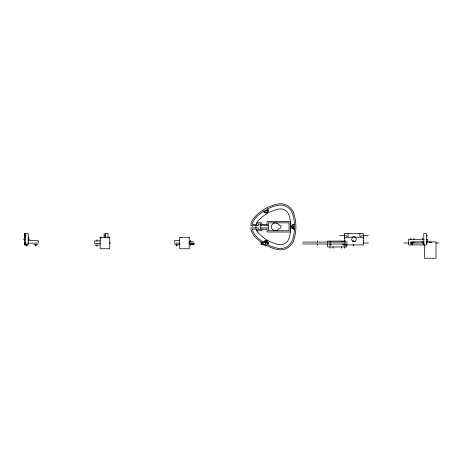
<?xml version="1.0" encoding="UTF-8"?>
<svg xmlns="http://www.w3.org/2000/svg" width="462" height="462" viewBox="0 0 462 462"><rect width="100%" height="100%" fill="white"/><g stroke="black" fill="none" stroke-linecap="round" stroke-linejoin="round"><path stroke-width="0.69" d="M38.173 242.14L38.173 241.614M252.304 226.784L252.316 226.207M266.129 212.843L265.875 212.861A2.581 1.796 -30.6 0 1 265.407 212.809L264.351 212.277A4.556 3.217 -32.9 0 1 263.86 211.654L264.12 210.88A1.784 1.784 0 0 0 266.77 212.11A1.784 1.784 0 0 0 267.03 209.199A42.348 42.348 0 0 1 277.737 205.301A12.763 12.763 0 0 1 292.608 213.889A42.348 42.348 0 0 1 294.583 225.104A1.784 1.784 0 0 0 292.192 226.784A1.784 1.784 0 0 0 294.583 228.471A42.348 42.348 0 0 1 292.608 239.686A12.763 12.763 0 0 1 277.737 248.273A42.348 42.348 0 0 1 267.03 244.375A1.784 1.784 0 0 0 266.77 241.464A1.784 1.784 0 0 0 264.12 242.694A42.348 42.348 0 0 1 255.394 235.372A12.763 12.763 0 0 1 252.31 229.21L256.993 229.21L256.993 230.775L261.844 230.775L261.844 228.782M294.583 228.471L294.046 229.083A4.556 3.222 -86.8 0 1 293.26 228.967L292.273 228.32A2.581 1.802 -89.1 0 1 291.99 227.945L291.874 227.708A1.784 1.23 -89.9 0 1 291.695 227.061L291.701 226.513A1.784 1.23 89.9 0 1 291.874 225.86L291.996 225.635A2.581 1.802 89.1 0 1 292.267 225.248L293.26 224.607A4.556 3.222 86.8 0 1 294.046 224.492L294.583 225.104M255.902 228.009L255.971 225.641M260.568 224.076L260.568 229.498L258.27 229.498L258.27 227.933L250.849 227.933A14.039 14.039 0 0 0 254.452 236.232A43.624 43.624 0 0 0 277.466 249.52A14.039 14.039 0 0 0 293.82 240.073A43.624 43.624 0 0 0 293.82 213.502A14.039 14.039 0 0 0 277.466 204.054A43.624 43.624 0 0 0 254.452 217.342A14.039 14.039 0 0 0 250.849 225.641L258.27 225.641L258.27 224.076L260.666 223.978M264.12 242.694L263.86 241.921A4.556 3.217 32.9 0 1 264.351 241.297L265.402 240.766A2.581 1.796 30.6 0 1 265.875 240.719L266.129 240.725A1.784 1.224 30 0 1 266.782 240.898L267.255 241.17A1.784 1.23 29.9 0 1 267.729 241.649L267.873 241.869A2.581 1.802 29.1 0 1 268.07 242.296L268.127 243.48A4.556 3.217 27.1 0 1 267.839 244.213L267.03 244.375M354.198 241.464L355.555 241.32M261.844 224.365L267.013 224.365M260.568 225.641L268.289 225.641M260.568 227.933L268.289 227.933M261.844 229.21L267.013 229.21L267.013 232.022L290.309 232.022L290.309 221.552L267.013 221.552L267.013 225.04M105.428 237.809L105.428 233.437L107.981 233.437L107.981 237.809M24.376 235.354L26.236 235.354M104.152 235.354L105.613 235.354M339.593 235.354L344.617 235.354M363.288 235.354L368.312 235.354M426.362 235.354L427.604 235.354M344.381 235.863L346.933 235.863L346.933 236.377L347.892 236.377L348.209 235.863L347.892 233.437M100.167 238.225L100.803 238.225M23.1 239.183L25.017 239.183M28.58 239.183L29.799 239.183M424.185 239.31L408.587 239.31L408.587 244.924L426.328 244.924L426.328 233.437L423.775 233.437L423.775 244.924M426.143 239.31L427.731 239.31L427.731 242.296M24.249 240.558L24.734 240.558M28.009 240.558L38.173 240.558M174.474 240.558L179.932 240.558M100.45 240.904L94.693 240.904L94.687 243.457L100.45 243.457M344.756 241.089L327.656 241.089L327.656 242.394M189.172 241.482L193.174 241.482M340.962 241.482L343.433 241.482M343.52 241.482L344.433 241.482M353.164 241.482L354.602 241.482M423.902 241.863L412.416 241.863L412.416 244.924M426.137 241.863L436.03 241.863L436.03 258.264L424.538 258.264L424.538 244.716M330.913 241.984L329.955 241.984L329.955 242.325M302.523 242.053L347.568 242.053M265.407 242.562L266.337 242.562M24.376 243.012L26.236 243.012M109.575 243.012L110.949 243.012M189.097 243.012L190.471 243.012M363.288 243.012L368.312 243.012M403.8 243.012L408.824 243.012M410.262 243.012L424.226 243.012M426.362 243.012L427.604 243.012M436.03 243.012L438.9 243.012M24.249 243.11L26.115 243.11M28.009 243.11L38.173 243.11M174.474 243.11L179.932 243.11M189.149 243.139L190.252 243.139M190.714 243.139L194.046 243.139L194.046 244.542L189.137 244.542M302.523 243.971L347.568 243.971M179.042 244.542L179.966 244.542M264.056 244.542L261.186 244.542L261.186 242.094M342.319 244.542L344.438 244.542M25.271 244.773L27.812 244.773M33.582 244.773L38.173 244.773M174.474 244.773L179.065 244.773M94.693 245.12L99.284 245.12M263.583 245.12L266.834 245.12M363.525 235.863L360.972 235.863L360.972 236.377L360.014 236.377L359.696 235.863L360.014 233.437M352.35 241.32L353.707 241.464M267.238 209.222L267.833 209.361A4.556 3.217 -27.1 0 1 268.127 210.095L268.064 211.273A2.581 1.802 -29.1 0 1 267.873 211.706L267.729 211.925A1.784 1.23 -29.9 0 1 267.255 212.405L266.782 212.676A1.784 1.224 -30 0 1 266.129 212.843M431.433 241.863L431.433 242.631L429.134 242.631L429.134 241.863M422.308 238.034L422.308 239.31M422.308 241.863L422.308 243.139M414.01 238.034L414.01 239.31M414.01 241.863L414.01 243.139M410.88 238.034L410.88 239.414M353.534 240.205L353.534 241.609M353.534 244.415L353.534 245.819M346.806 244.612L346.806 246.962L327.656 246.962L327.656 243.641M345.657 240.777L345.657 242.053M345.657 243.971L345.657 245.819M344.508 244.456L344.508 245.299L343.549 245.299L343.549 244.023M344.508 246.841L344.508 248.256M344.381 242.053L344.381 233.437L363.525 233.437L363.525 244.924L344.381 244.924L344.381 243.491M341.378 246.841L341.378 248.256M333.085 246.841L333.085 248.256M330.913 244.023L330.913 245.299L329.955 245.299L329.955 243.682M329.955 246.841L329.955 248.256M317.556 240.777L317.556 242.053M317.556 243.971L317.556 245.247M265.881 245.039L265.881 246.396M262.433 242.706L262.433 244.542M262.168 242.094L262.168 244.542M261.844 224.792L261.844 222.8L256.993 222.8L256.993 224.365L252.31 224.365A12.763 12.763 0 0 1 255.394 218.203A42.348 42.348 0 0 1 264.12 210.88M261.284 242.094L261.284 244.542M193.59 243.139L193.59 244.542M193.399 243.139L193.399 244.542M192.146 243.139L192.146 244.542M191.811 243.139L191.811 244.542M190.46 240.205L190.46 241.609M190.46 244.415L190.46 245.819M190.038 243.139L190.038 244.542M189.634 243.139L189.634 244.542M180.965 237.266L180.965 237.745M176.784 244.693L176.784 246.05L176.767 244.646M174.474 241.412L174.474 242.261M105.463 233.437L105.463 237.272M104.152 233.437L104.152 237.809M101.444 237.266L101.444 237.745M96.985 239.628L96.985 240.979M96.985 244.987L96.985 246.396M38.173 241.412L38.173 242.261M35.88 244.646L35.886 246.05L35.863 244.693M28.684 237.11L28.684 240.968M28.523 236.954L28.523 240.921M27.408 244.629L27.408 244.924M26.542 244.646L26.548 246.05M25.653 233.437L25.653 244.924M25.046 233.437L25.046 237.145M25.046 242.758L25.046 244.924M24.884 237.145L24.884 233.437L28.205 233.437L28.205 244.924L24.884 244.924L24.884 242.741M24.376 233.437L24.376 244.924M293.272 227.523A1.022 1.022 0 0 1 293.127 227.344M294.046 229.083A2.298 2.298 0 0 1 291.684 226.784A2.298 2.298 0 0 1 294.046 224.492M267.833 209.361A2.298 2.298 0 0 1 267.03 212.555A2.298 2.298 0 0 1 263.86 211.654M263.86 241.921A2.298 2.298 0 0 1 267.03 241.02A2.298 2.298 0 0 1 267.833 244.213M256.243 229.21A8.934 8.934 0 0 0 258.229 232.796A38.519 38.519 0 0 0 278.551 244.531A8.934 8.934 0 0 0 288.958 238.519A38.519 38.519 0 0 0 288.958 215.055A8.934 8.934 0 0 0 278.551 209.043A38.519 38.519 0 0 0 258.229 220.778A8.934 8.934 0 0 0 256.243 224.365M363.525 240.361A1.34 1.34 0 0 1 363.334 240.448M363.525 238.005A1.34 1.34 0 0 0 363.034 237.849L353.961 236.885L344.871 237.849A1.34 1.34 0 0 0 344.381 238.005M265.373 210.516C265.488 211.867 267.215 210.297 265.881 210.054C264.57 212.093 267.648 209.581 265.379 210.47M265.373 242.966C265.65 244.496 267.267 242.307 265.644 242.556C265.188 244.872 267.284 241.58 265.367 243.012M293.474 226.744L293.936 227.298L294.49 226.83L294.028 226.276L294.461 226.611L294.34 227.148L293.537 227.044L293.838 226.293L293.474 226.744M289.033 222.828L268.289 222.828L268.289 230.746L289.033 230.746L289.033 222.828M279.267 225.063L278.736 225.063A3.892 3.892 0 0 0 272.811 223.752A3.892 3.892 0 0 0 272.811 229.822A3.892 3.892 0 0 0 278.736 228.511L279.267 228.511A1.721 1.721 0 0 0 280.988 226.784A1.721 1.721 0 0 0 279.267 225.063M109.673 237.266L100.167 237.266L100.167 248.752L109.673 248.752L109.673 237.266M189.195 237.266L179.689 237.266L179.689 248.752L189.195 248.752L189.195 237.266M411.838 241.99L410.88 241.99L410.88 244.034L411.838 244.034L411.838 241.99M266.817 210.164A1.022 1.022 0 0 0 266.736 210.002A2.004 1.415 -28.7 0 1 266.793 210.112M352.766 241.152A2.298 2.298 0 0 0 356.248 239.224A2.298 2.298 0 0 0 352.841 237.173A2.298 2.298 0 0 0 352.766 241.152"/></g></svg>
